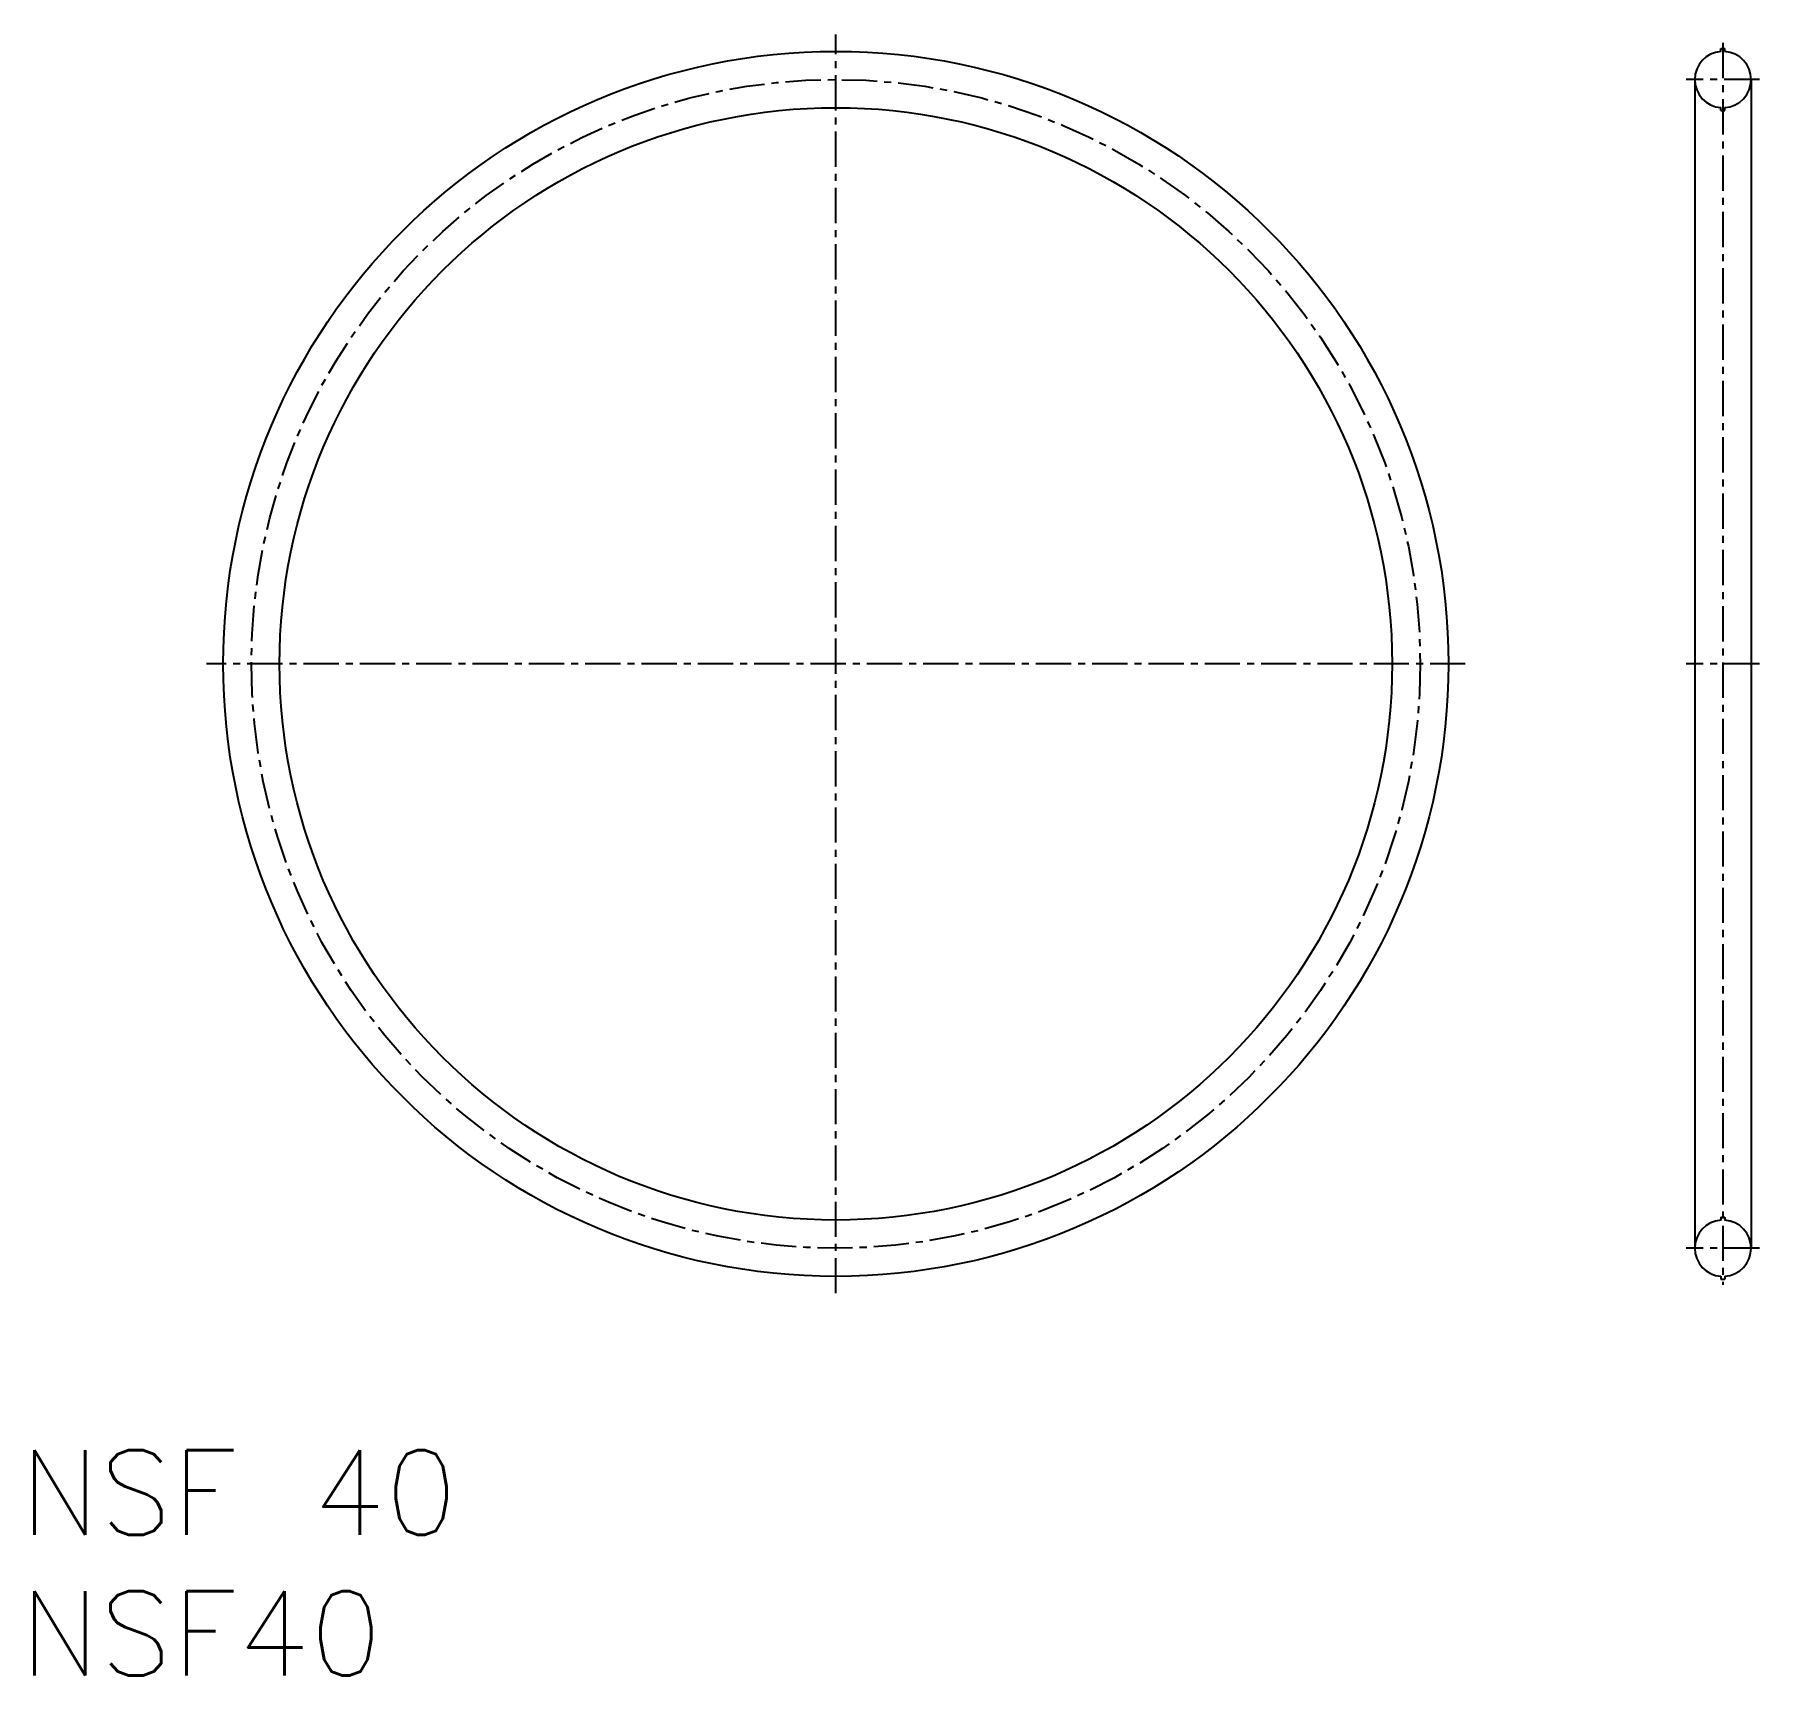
# Model space of a CAD drawing. Extents: x 0.5 to 61.8, y 0 to 58.3.
import ezdxf

# ---------------------------------------------------------------- set-up
doc = ezdxf.new("R2010")
doc.units = 0
doc.linetypes.add('CENTER', pattern=[2, 1.25, -0.25, 0.25, -0.25])
doc.layers.get('0').update_dxf_attribs({"linetype": 'CONTINUOUS'})
doc.layers.add('CENTER', color=1, linetype='CENTER')
doc.styles.get("Standard").update_dxf_attribs({"font": 'txt.shx'})

# ---------------------------------------------------------------- blocks, each defined once
blk = doc.blocks.new('*U2')
at = {"color": 7, "linetype": 'CONTINUOUS'}
blk.add_text('NSF40', height=3, dxfattribs=at).set_placement((0, 0))
blk = doc.blocks.new('*U3')
at = {"color": 7, "linetype": 'CONTINUOUS'}
blk.add_text('NSF 40', height=3, dxfattribs=at).set_placement((0, 5))

msp = doc.modelspace()

# ---------------------------------------------------------------- linework, layer by layer
at = {"color": 7, "linetype": 'CONTINUOUS'}
for p, q in [((60.386, 57.671), (60.386, 57.774)), ((60.386, 57.774), (60.536, 57.774)), ((60.536, 57.671), (60.536, 57.774)), ((59.461, 56.674), (59.461, 15.174)), ((61.461, 56.674), (61.461, 15.174)), ((60.386, 55.574), (60.386, 55.677)), ((60.386, 55.574), (60.536, 55.574)), ((60.536, 55.574), (60.536, 55.677)), ((60.386, 16.274), (60.386, 16.171)), ((60.386, 16.274), (60.536, 16.274)), ((60.536, 16.274), (60.536, 16.171)), ((60.386, 14.177), (60.386, 14.074)), ((60.536, 14.177), (60.536, 14.074)), ((60.386, 14.074), (60.536, 14.074))]:
    msp.add_line(p, q, dxfattribs=at)
for radius in [21.75, 19.75]:
    msp.add_circle((28.966, 35.924), radius, dxfattribs=at)
for centre, start, end in [((60.461, 56.674), 94.30122, 265.69878), ((60.461, 56.674), 274.30122, 85.69878), ((60.461, 15.174), 94.30122, 265.69878), ((60.461, 15.174), 274.30122, 85.69878)]:
    msp.add_arc(centre, 1, start, end, dxfattribs=at)
at = {"layer": 'CENTER', "color": 1, "linetype": 'CENTER'}
for p, q in [((28.966, 13.575), (28.966, 58.274)), ((60.461, 57.974), (60.461, 13.874)), ((61.761, 56.674), (59.161, 56.674)), ((51.316, 35.924), (6.616, 35.924)), ((61.761, 35.924), (59.161, 35.924)), ((61.761, 15.174), (59.161, 15.174))]:
    msp.add_line(p, q, dxfattribs=at)
msp.add_circle((28.966, 35.924), 20.75, dxfattribs=at)

# ---------------------------------------------------------------- block references
at = {"color": 7, "linetype": 'CONTINUOUS'}
for name in ['*U3', '*U2']:
    msp.add_blockref(name, (0, 0), dxfattribs=at)

doc.saveas('drawing.dxf')
